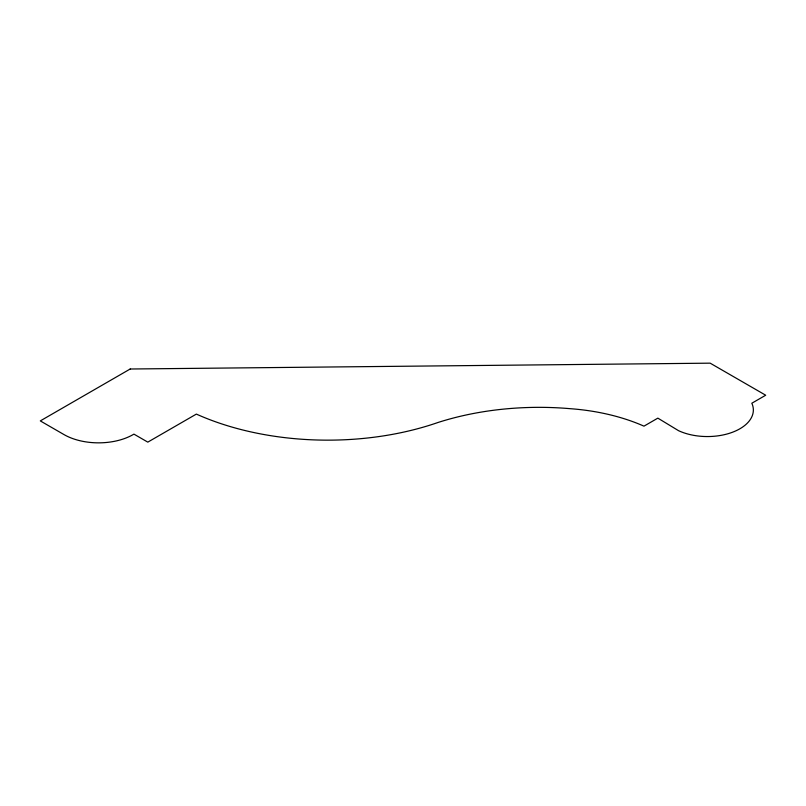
<?xml version="1.0" encoding="UTF-8"?>
<svg xmlns="http://www.w3.org/2000/svg" width="806" height="806" viewBox="0 0 806 806"><rect width="100%" height="100%" fill="white"/><g stroke="black" fill="none" stroke-linecap="round" stroke-linejoin="round"><path stroke-width="1.21" d="M130.189 369.007L40.3 420.903L64.228 434.716A48.914 28.24 0 0 0 133.927 434.122L147.8 442.131L196.362 414.093A213.832 123.449 0 0 0 437.789 422.556A208.27 120.245 0 0 1 570.054 408.672A152.616 88.116 0 0 1 643.974 426.152L657.847 418.133L678.541 430.676A45.962 26.538 0 0 0 732.402 432.278A45.962 26.538 0 0 0 751.827 403.232L765.7 395.222L710.167 363.163L130.189 369.007"/></g></svg>
